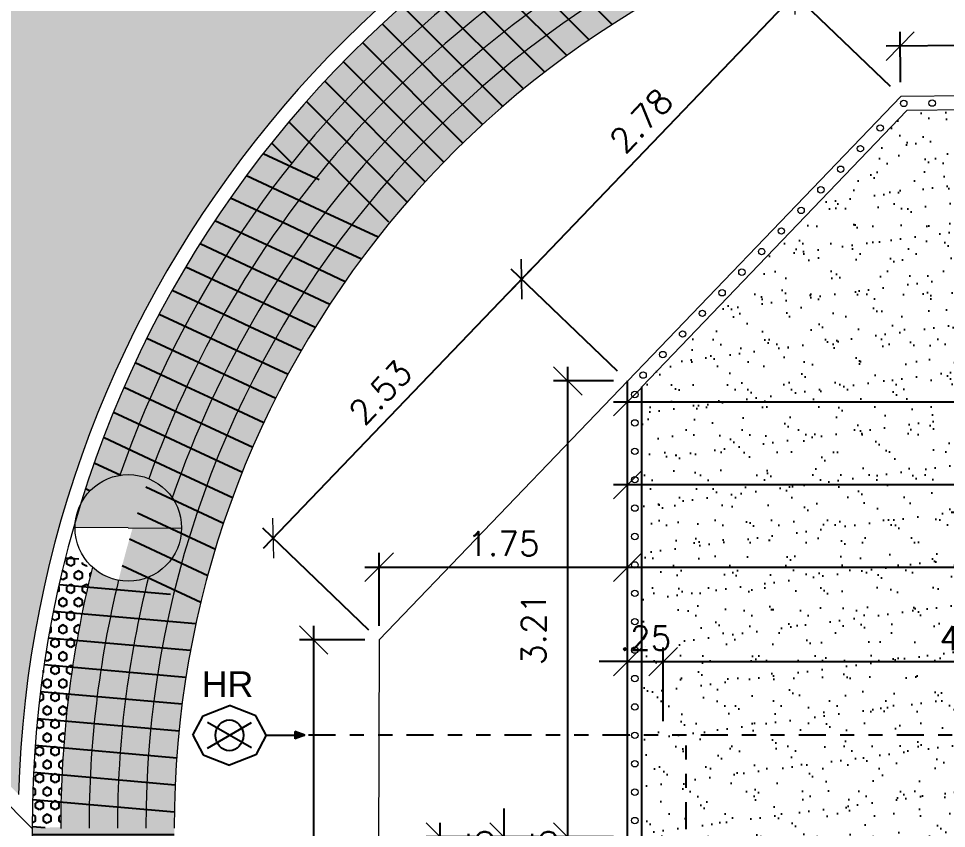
# Model space of a CAD drawing. Header units: millimetres. Extents: x 521 to 1055, y 261 to 520.
# Drawn here: x 527.48 to 534.02, y 504.78 to 510.48 of the extents above; entities that cross this region are included whole.
import ezdxf

# ---------------------------------------------------------------- set-up
doc = ezdxf.new("R2010")
doc.units = ezdxf.units.MM
doc.linetypes.add('CONTINU', pattern=[0])
doc.linetypes.add('DIVIDE2', pattern=[15.875, 6.35, -3.175, 0, -3.175, 0, -3.175])
doc.layers.add('0.1', color=8, linetype='Continuous', lineweight=13)
doc.layers.add('ppci', color=8, linetype='Continuous')
doc.styles.add('ROMANS', font='romans')
doc.styles.add('STYLE1', font='sanss___.ttf')
doc.dimstyles.new('Fares Eng - 50', dxfattribs={"dimscale": 2, "dimtxt": 0.085, "dimasz": 0.1, "dimexe": 0.05, "dimexo": 0.05, "dimgap": 0.04, "dimtad": 1, "dimzin": 4, "dimdsep": 46, "dimtxsty": 'ROMANS', "dimblk1": 'OBLIQUE', "dimblk2": 'OBLIQUE', "dimsah": 1, "dimcen": 0.05, "dimdle": 0.05, "dimclrd": 8, "dimclre": 8, "dimclrt": 8, "dimaunit": 1, "dimadec": 0, "dimazin": 0, "dimtfac": 1, "dimtix": 1, "dimtmove": 2, "dimatfit": 0, "dimldrblk": 'OPEN90', "dimfxl": 1, "dimtolj": 1, "dimtzin": 0, "dimarcsym": 0})
pattern_1 = [(90, (143.7004014686074, 358.238719848207), (-0.0549926, 3.367214368660623e-18), [0.03175, -0.0635]), (210, (143.7004014686074, 358.238719848207), (0.02749629999999999, -0.04762498862015612), [0.03175, -0.0635]), (150, (143.7004014686074, 358.270469848207), (-0.0274963, -0.04762498862015612), [0.03175, -0.0635])]
pattern_2 = [(335.0000000000001, (143.7004014686074, 358.238719848207), (0.0805087788616032, 0.1726516334304818), [])]

# ---------------------------------------------------------------- blocks, each defined once
blk = doc.blocks.new('_OBLIQUE')
at = {"color": 0, "linetype": 'ByBlock'}
blk.add_line((-0.5, -0.5), (0.5, 0.5), dxfattribs=at)
blk = doc.blocks.new('*D2480')
at = {"layer": '0.1', "color": 8, "linetype": 'CONTINU', "lineweight": -2, "transparency": 16777216}
for p, q in [((531.7732697461763, 505.5324209808311), (531.7732697461763, 506.0515917954538)), ((532.0232697461763, 505.5324209808311), (532.0232697461763, 506.0515917954538)), ((531.7732697461763, 505.9515917954538), (531.5732697461763, 505.9515917954538)), ((531.7732697461763, 505.9515917954538), (532.0232697461763, 505.9515917954538)), ((532.0232697461763, 505.9515917954538), (532.2232697461764, 505.9515917954538))]:
    blk.add_line(p, q, dxfattribs=at)
at = {"layer": 'DEFPOINTS', "color": 0, "linetype": 'CONTINU', "lineweight": -2, "transparency": 16777216}
for p in [(532.0232697461763, 505.9515917954538), (531.7732697461763, 505.4324209808311), (532.0232697461763, 505.4324209808311)]:
    blk.add_point(p, dxfattribs=at)
at = {"layer": '0.1', "color": 8, "linetype": 'CONTINU', "lineweight": -2, "transparency": 16777216, "xscale": 0.2, "yscale": 0.2, "zscale": 0.2}
blk.add_blockref('_OBLIQUE', (531.7732697461763, 505.9515917954538), dxfattribs=at)
at = {"layer": '0.1', "color": 8, "linetype": 'CONTINU', "lineweight": -2, "transparency": 16777216, "xscale": 0.2, "yscale": 0.2, "zscale": 0.2, "rotation": 180}
blk.add_blockref('_OBLIQUE', (532.0232697461763, 505.9515917954538), dxfattribs=at)
at = {"layer": '0.1', "color": 8, "linetype": 'CONTINU', "transparency": 16777216, "insert": (531.8982697461763, 506.1165917954538), "char_height": 0.17, "attachment_point": 5, "style": 'ROMANS'}
blk.add_mtext('\\A1;.25', dxfattribs=at)
blk = doc.blocks.new('_Open90')
at = {"color": 0, "linetype": 'ByBlock', "lineweight": -2}
for p, q in [((-0.5, 0.5), (0, 0)), ((0, 0), (-1, 0)), ((0, 0), (-0.5, -0.5))]:
    blk.add_line(p, q, dxfattribs=at)
blk = doc.blocks.new('*D2481')
at = {"layer": '0.1', "color": 8, "linetype": 'CONTINU', "lineweight": -2, "transparency": 16777216}
for p, q in [((532.0232697461763, 505.5324209808311), (532.0232697461763, 506.0515917954538)), ((536.4232697461764, 505.532420980831), (536.4232697461764, 506.0515917954538)), ((531.9232697461763, 505.9515917954538), (536.5232697461764, 505.9515917954538))]:
    blk.add_line(p, q, dxfattribs=at)
at = {"layer": 'DEFPOINTS', "color": 0, "linetype": 'CONTINU', "lineweight": -2, "transparency": 16777216}
for p in [(536.4232697461764, 505.9515917954538), (532.0232697461763, 505.4324209808311), (536.4232697461764, 505.432420980831)]:
    blk.add_point(p, dxfattribs=at)
at = {"layer": '0.1', "color": 8, "linetype": 'CONTINU', "lineweight": -2, "transparency": 16777216, "xscale": 0.2, "yscale": 0.2, "zscale": 0.2, "rotation": 180}
blk.add_blockref('_OBLIQUE', (532.0232697461763, 505.9515917954538), dxfattribs=at)
at = {"layer": '0.1', "color": 8, "linetype": 'CONTINU', "lineweight": -2, "transparency": 16777216, "xscale": 0.2, "yscale": 0.2, "zscale": 0.2}
blk.add_blockref('_OBLIQUE', (536.4232697461764, 505.9515917954538), dxfattribs=at)
at = {"layer": '0.1', "color": 8, "linetype": 'CONTINU', "transparency": 16777216, "insert": (534.2232697461764, 506.1165917954538), "char_height": 0.17, "attachment_point": 5, "style": 'ROMANS'}
blk.add_mtext('\\A1;4.40', dxfattribs=at)
blk = doc.blocks.new('*D2520')
at = {"layer": '0.1', "color": 8, "linetype": 'CONTINU', "lineweight": -2, "transparency": 16777216}
for p, q in [((530.0233122694574, 506.2038992199342), (530.0233122694574, 506.7163638188315)), ((531.7732697461763, 506.1515917954538), (531.7732697461763, 506.7163638188315)), ((529.9233122694574, 506.6163638188315), (531.8732697461763, 506.6163638188315))]:
    blk.add_line(p, q, dxfattribs=at)
at = {"layer": 'DEFPOINTS', "color": 0, "linetype": 'CONTINU', "lineweight": -2, "transparency": 16777216}
for p in [(531.7732697461763, 506.6163638188315), (530.0233122694574, 506.1038992199342), (531.7732697461763, 506.0515917954538)]:
    blk.add_point(p, dxfattribs=at)
at = {"layer": '0.1', "color": 8, "linetype": 'CONTINU', "lineweight": -2, "transparency": 16777216, "xscale": 0.2, "yscale": 0.2, "zscale": 0.2, "rotation": 180}
blk.add_blockref('_OBLIQUE', (530.0233122694574, 506.6163638188315), dxfattribs=at)
at = {"layer": '0.1', "color": 8, "linetype": 'CONTINU', "lineweight": -2, "transparency": 16777216, "xscale": 0.2, "yscale": 0.2, "zscale": 0.2}
blk.add_blockref('_OBLIQUE', (531.7732697461763, 506.6163638188315), dxfattribs=at)
at = {"layer": '0.1', "color": 8, "linetype": 'CONTINU', "transparency": 16777216, "insert": (530.8982910078169, 506.7813638188315), "char_height": 0.17, "attachment_point": 5, "style": 'ROMANS'}
blk.add_mtext('\\A1;1.75', dxfattribs=at)
blk = doc.blocks.new('*D2521')
at = {"layer": '0.1', "color": 8, "linetype": 'CONTINU', "lineweight": -2, "transparency": 16777216}
for p, q in [((531.7732697461763, 506.1515917954538), (531.7732697461763, 506.7163638188315)), ((538.023269746176, 506.1515917954538), (538.023269746176, 506.7163638188315)), ((531.6732697461763, 506.6163638188315), (538.123269746176, 506.6163638188315))]:
    blk.add_line(p, q, dxfattribs=at)
at = {"layer": 'DEFPOINTS', "color": 0, "linetype": 'CONTINU', "lineweight": -2, "transparency": 16777216}
for p in [(538.023269746176, 506.6163638188315), (531.7732697461763, 506.0515917954538), (538.023269746176, 506.0515917954538)]:
    blk.add_point(p, dxfattribs=at)
at = {"layer": '0.1', "color": 8, "linetype": 'CONTINU', "lineweight": -2, "transparency": 16777216, "xscale": 0.2, "yscale": 0.2, "zscale": 0.2, "rotation": 180}
blk.add_blockref('_OBLIQUE', (531.7732697461763, 506.6163638188315), dxfattribs=at)
at = {"layer": '0.1', "color": 8, "linetype": 'CONTINU', "lineweight": -2, "transparency": 16777216, "xscale": 0.2, "yscale": 0.2, "zscale": 0.2}
blk.add_blockref('_OBLIQUE', (538.023269746176, 506.6163638188315), dxfattribs=at)
at = {"layer": '0.1', "color": 8, "linetype": 'CONTINU', "transparency": 16777216, "insert": (534.8982697461761, 506.7813638188315), "char_height": 0.17, "attachment_point": 5, "style": 'ROMANS'}
blk.add_mtext('\\A1;6.25', dxfattribs=at)
blk = doc.blocks.new('*D2532')
at = {"layer": '0.1', "color": 8, "linetype": 'CONTINU', "lineweight": -2, "transparency": 16777216}
for p, q in [((531.7732697461763, 506.8163638188315), (531.7732697461763, 507.2971303098533)), ((585.5232697461763, 506.7163638188315), (585.5232697461763, 507.2971303098533)), ((585.6232697461763, 507.1971303098533), (531.6732697461763, 507.1971303098533))]:
    blk.add_line(p, q, dxfattribs=at)
at = {"layer": 'DEFPOINTS', "color": 0, "linetype": 'CONTINU', "lineweight": -2, "transparency": 16777216}
for p in [(531.7732697461763, 507.1971303098533), (531.7732697461763, 506.7163638188315), (585.5232697461763, 506.6163638188315)]:
    blk.add_point(p, dxfattribs=at)
at = {"layer": '0.1', "color": 8, "linetype": 'CONTINU', "lineweight": -2, "transparency": 16777216, "xscale": 0.2, "yscale": 0.2, "zscale": 0.2, "rotation": 180}
blk.add_blockref('_OBLIQUE', (531.7732697461763, 507.1971303098533), dxfattribs=at)
at = {"layer": '0.1', "color": 8, "linetype": 'CONTINU', "lineweight": -2, "transparency": 16777216, "xscale": 0.2, "yscale": 0.2, "zscale": 0.2}
blk.add_blockref('_OBLIQUE', (585.5232697461763, 507.1971303098533), dxfattribs=at)
at = {"layer": '0.1', "color": 8, "linetype": 'CONTINU', "transparency": 16777216, "insert": (558.6482697461763, 507.3621303098533), "char_height": 0.17, "attachment_point": 5, "style": 'ROMANS'}
blk.add_mtext('\\A1;53.75', dxfattribs=at)
blk = doc.blocks.new('*D2534')
at = {"layer": '0.1', "color": 8, "linetype": 'CONTINU', "lineweight": -2, "transparency": 16777216}
for p, q in [((531.7732697461763, 507.3971303098533), (531.7732697461763, 507.8816514528437)), ((619.9232697461764, 507.3971303098533), (619.9232697461764, 507.8816514528437)), ((531.6732697461763, 507.7816514528437), (620.0232697461764, 507.7816514528437))]:
    blk.add_line(p, q, dxfattribs=at)
at = {"layer": 'DEFPOINTS', "color": 0, "linetype": 'CONTINU', "lineweight": -2, "transparency": 16777216}
for p in [(619.9232697461764, 507.7816514528437), (531.7732697461763, 507.2971303098533), (619.9232697461764, 507.2971303098533)]:
    blk.add_point(p, dxfattribs=at)
at = {"layer": '0.1', "color": 8, "linetype": 'CONTINU', "lineweight": -2, "transparency": 16777216, "xscale": 0.2, "yscale": 0.2, "zscale": 0.2, "rotation": 180}
blk.add_blockref('_OBLIQUE', (531.7732697461763, 507.7816514528437), dxfattribs=at)
at = {"layer": '0.1', "color": 8, "linetype": 'CONTINU', "lineweight": -2, "transparency": 16777216, "xscale": 0.2, "yscale": 0.2, "zscale": 0.2}
blk.add_blockref('_OBLIQUE', (619.9232697461764, 507.7816514528437), dxfattribs=at)
at = {"layer": '0.1', "color": 8, "linetype": 'CONTINU', "transparency": 16777216, "insert": (575.8482697461764, 507.9466514528437), "char_height": 0.17, "attachment_point": 5, "style": 'ROMANS'}
blk.add_mtext('\\A1;88.15', dxfattribs=at)
blk = doc.blocks.new('*D2841')
at = {"layer": '0.1', "color": 8, "linetype": 'CONTINU', "lineweight": -2, "transparency": 16777216}
for p, q in [((531.3519354426826, 504.7169216843539), (531.3519354426826, 504.9169216843539)), ((531.6732697461763, 504.7169216843539), (531.2519354426826, 504.7169216843539)), ((531.3519354426826, 504.4669216843539), (531.3519354426826, 504.7169216843539)), ((531.6732697461763, 504.4669216843539), (531.2519354426826, 504.4669216843539)), ((531.3519354426826, 504.4669216843539), (531.3519354426826, 504.2669216843539))]:
    blk.add_line(p, q, dxfattribs=at)
at = {"layer": 'DEFPOINTS', "color": 0, "linetype": 'CONTINU', "lineweight": -2, "transparency": 16777216}
for p in [(531.3519354426826, 504.7169216843539), (531.7732697461763, 504.7169216843539), (531.7732697461763, 504.4669216843539)]:
    blk.add_point(p, dxfattribs=at)
at = {"layer": '0.1', "color": 8, "linetype": 'CONTINU', "lineweight": -2, "transparency": 16777216, "xscale": 0.2, "yscale": 0.2, "zscale": 0.2}
for p, rotation in [((531.3519354426826, 504.7169216843539), 270), ((531.3519354426826, 504.4669216843539), 90)]:
    blk.add_blockref('_OBLIQUE', p, dxfattribs=dict(at, rotation=rotation))
at = {"layer": '0.1', "color": 8, "linetype": 'CONTINU', "transparency": 16777216, "insert": (531.1869354426825, 504.591921684354), "char_height": 0.17, "attachment_point": 5, "rotation": 90, "style": 'ROMANS'}
blk.add_mtext('\\A1;.25', dxfattribs=at)
blk = doc.blocks.new('*D2574')
at = {"layer": '0.1', "color": 8, "linetype": 'CONTINU', "lineweight": -2, "transparency": 16777216}
for p, q in [((530.9026961751563, 504.716921684354), (530.9026961751563, 504.916921684354)), ((531.1519354426824, 504.716921684354), (530.8026961751563, 504.716921684354)), ((530.9026961751563, 504.4669216843539), (530.9026961751563, 504.716921684354)), ((531.1519354426824, 504.4669216843539), (530.8026961751563, 504.4669216843539)), ((530.9026961751563, 504.4669216843539), (530.9026961751563, 504.2669216843539))]:
    blk.add_line(p, q, dxfattribs=at)
at = {"layer": 'DEFPOINTS', "color": 0, "linetype": 'CONTINU', "lineweight": -2, "transparency": 16777216}
for p in [(530.9026961751563, 504.716921684354), (531.2519354426825, 504.716921684354), (531.2519354426825, 504.4669216843539)]:
    blk.add_point(p, dxfattribs=at)
at = {"layer": '0.1', "color": 8, "linetype": 'CONTINU', "lineweight": -2, "transparency": 16777216, "xscale": 0.2, "yscale": 0.2, "zscale": 0.2}
for p, rotation in [((530.9026961751563, 504.716921684354), 270), ((530.9026961751563, 504.4669216843539), 90)]:
    blk.add_blockref('_OBLIQUE', p, dxfattribs=dict(at, rotation=rotation))
at = {"layer": '0.1', "color": 8, "linetype": 'CONTINU', "transparency": 16777216, "insert": (530.7376961751562, 504.591921684354), "char_height": 0.17, "attachment_point": 5, "rotation": 90, "style": 'ROMANS'}
blk.add_mtext('\\A1;.25', dxfattribs=at)
blk = doc.blocks.new('*D2580')
at = {"layer": '0.1', "color": 8, "linetype": 'CONTINU', "lineweight": -2, "transparency": 16777216}
for p, q in [((530.45345690763, 486.6169216843539), (530.45345690763, 504.816921684354)), ((530.7026961751561, 504.716921684354), (530.35345690763, 504.716921684354)), ((530.7026961751562, 486.716921684354), (530.35345690763, 486.716921684354))]:
    blk.add_line(p, q, dxfattribs=at)
at = {"layer": 'DEFPOINTS', "color": 0, "linetype": 'CONTINU', "lineweight": -2, "transparency": 16777216}
for p in [(530.45345690763, 504.716921684354), (530.8026961751561, 504.716921684354), (530.8026961751563, 486.716921684354)]:
    blk.add_point(p, dxfattribs=at)
at = {"layer": '0.1', "color": 8, "linetype": 'CONTINU', "lineweight": -2, "transparency": 16777216, "xscale": 0.2, "yscale": 0.2, "zscale": 0.2}
for p, rotation in [((530.45345690763, 504.716921684354), 90), ((530.45345690763, 486.716921684354), 270)]:
    blk.add_blockref('_OBLIQUE', p, dxfattribs=dict(at, rotation=rotation))
at = {"layer": '0.1', "color": 8, "linetype": 'CONTINU', "transparency": 16777216, "insert": (530.2884569076299, 495.716921684354), "char_height": 0.17, "attachment_point": 5, "rotation": 90, "style": 'ROMANS'}
blk.add_mtext('\\A1;18.00', dxfattribs=at)
blk = doc.blocks.new('*D3064')
at = {"layer": '0.1', "color": 8, "linetype": 'CONTINU', "lineweight": -2, "transparency": 16777216}
for p, q in [((531.3519354426826, 504.6169216843539), (531.3519354426826, 508.0275224059498)), ((531.6732697461763, 507.9275224059497), (531.2519354426826, 507.9275224059497)), ((531.6732697461763, 504.7169216843539), (531.2519354426826, 504.7169216843539))]:
    blk.add_line(p, q, dxfattribs=at)
at = {"layer": 'DEFPOINTS', "color": 0, "linetype": 'CONTINU', "lineweight": -2, "transparency": 16777216}
for p in [(531.3519354426826, 507.9275224059497), (531.7732697461763, 507.9275224059497), (531.7732697461763, 504.7169216843539)]:
    blk.add_point(p, dxfattribs=at)
at = {"layer": '0.1', "color": 8, "linetype": 'CONTINU', "lineweight": -2, "transparency": 16777216, "xscale": 0.2, "yscale": 0.2, "zscale": 0.2}
for p, rotation in [((531.3519354426826, 507.9275224059497), 90), ((531.3519354426826, 504.7169216843539), 270)]:
    blk.add_blockref('_OBLIQUE', p, dxfattribs=dict(at, rotation=rotation))
at = {"layer": '0.1', "color": 8, "linetype": 'CONTINU', "lineweight": -2, "transparency": 16777216, "insert": (531.1109996544933, 506.1815116891294), "char_height": 0.17, "attachment_point": 5, "rotation": 90, "style": 'ROMANS'}
blk.add_mtext('\\A1;3.21', dxfattribs=at)
blk = doc.blocks.new('*D3076')
at = {"layer": '0.1', "color": 8, "linetype": 'CONTINU', "lineweight": -2, "transparency": 16777216}
for p, q in [((617.9080223957566, 510.8695746013297), (617.9044993094958, 511.2236553279869)), ((618.0054893057442, 511.1246552236547), (533.5929398433088, 510.2847544020146)), ((533.6954630339018, 510.0316636716058), (533.691939947641, 510.3857443982629))]:
    blk.add_line(p, q, dxfattribs=at)
at = {"layer": 'DEFPOINTS', "color": 0, "linetype": 'CONTINU', "lineweight": -2, "transparency": 16777216}
for p in [(617.9090173417146, 510.7695795510395), (533.692934893599, 510.2857493479727), (533.6964579798598, 509.9316686213156)]:
    blk.add_point(p, dxfattribs=at)
at = {"layer": '0.1', "color": 8, "linetype": 'CONTINU', "lineweight": -2, "transparency": 16777216, "xscale": 0.2, "yscale": 0.2, "zscale": 0.2}
for p, rotation in [((617.9054942554538, 511.1236602776967), 0.5700714480730352), ((533.692934893599, 510.2857493479727), 180.570071448073)]:
    blk.add_blockref('_OBLIQUE', p, dxfattribs=dict(at, rotation=rotation))
at = {"layer": '0.1', "color": 8, "linetype": 'CONTINU', "lineweight": -2, "transparency": 16777216, "insert": (577.9782826180381, 510.9268134766502), "char_height": 0.17, "attachment_point": 5, "rotation": 0.5700714480729976, "style": 'ROMANS'}
blk.add_mtext('\\A1;84.22', dxfattribs=at)
blk = doc.blocks.new('*D3082')
at = {"layer": '0.1', "color": 8, "linetype": 'CONTINU', "lineweight": -2, "transparency": 16777216}
for p, q in [((529.5772616756659, 453.8255895408075), (529.5626486809051, 506.2037707032387)), ((529.9233122733492, 506.1038713209239), (529.4626765838071, 506.1037428081201)), ((529.9378694700891, 453.9256901507092), (529.4772337805472, 453.9255616379054))]:
    blk.add_line(p, q, dxfattribs=at)
at = {"layer": 'DEFPOINTS', "color": 0, "linetype": 'CONTINU', "lineweight": -2, "transparency": 16777216}
for p in [(529.5626765799154, 506.1037707071305), (530.0233122694574, 506.1038992199342), (530.0378694661973, 453.9257180497195)]:
    blk.add_point(p, dxfattribs=at)
at = {"layer": '0.1', "color": 8, "linetype": 'CONTINU', "lineweight": -2, "transparency": 16777216, "xscale": 0.2, "yscale": 0.2, "zscale": 0.2}
for p, rotation in [((529.5626765799154, 506.1037707071305), 90.01598495567302), ((529.5772337766555, 453.9255895369158), 270.015984955673)]:
    blk.add_blockref('_OBLIQUE', p, dxfattribs=dict(at, rotation=rotation))
at = {"layer": '0.1', "color": 8, "linetype": 'CONTINU', "lineweight": -2, "transparency": 16777216, "insert": (529.734955171864, 480.0147261553902), "char_height": 0.17, "attachment_point": 5, "rotation": 270.01598495567305, "style": 'ROMANS'}
blk.add_mtext('\\A1;52.18', dxfattribs=at)
blk = doc.blocks.new('*D3083')
at = {"layer": '0.1', "color": 8, "linetype": 'CONTINU', "lineweight": -2, "transparency": 16777216}
for p, q in [((531.0952907427596, 508.7167086983845), (529.2068565851181, 506.7487795567029)), ((531.7011167683434, 507.996760746411), (530.9538994244654, 508.7137940610127)), ((529.9511592916243, 506.1731375603954), (529.2039419477463, 506.8901708749972))]:
    blk.add_line(p, q, dxfattribs=at)
at = {"layer": 'DEFPOINTS', "color": 0, "linetype": 'CONTINU', "lineweight": -2, "transparency": 16777216}
for p in [(531.7732697461763, 507.9275224059497), (529.2760949255794, 506.8209325345359), (530.0233122694574, 506.1038992199342)]:
    blk.add_point(p, dxfattribs=at)
at = {"layer": '0.1', "color": 8, "linetype": 'CONTINU', "lineweight": -2, "transparency": 16777216, "xscale": 0.2, "yscale": 0.2, "zscale": 0.2}
for p, rotation in [((531.0260524022983, 508.6445557205515), 46.18092662257585), ((529.2760949255794, 506.8209325345359), 226.1809266225759)]:
    blk.add_blockref('_OBLIQUE', p, dxfattribs=dict(at, rotation=rotation))
at = {"layer": '0.1', "color": 8, "linetype": 'CONTINU', "lineweight": -2, "transparency": 16777216, "insert": (530.0320212505145, 507.8469873893047), "char_height": 0.17, "attachment_point": 5, "rotation": 46.180926622575846, "style": 'ROMANS'}
blk.add_mtext('\\A1;2.53', dxfattribs=at)
blk = doc.blocks.new('*D3397')
at = {"layer": '0.1', "color": 8, "linetype": 'CONTINU', "lineweight": -2, "transparency": 16777216}
for p, q in [((530.956814061837, 508.5724027427185), (533.0184789764431, 510.7208549137504)), ((533.6243050020269, 510.0009069617768), (532.8770876581489, 510.7179402763786)), ((531.7011167683432, 507.9967607464109), (530.9538994244652, 508.7137940610127))]:
    blk.add_line(p, q, dxfattribs=at)
at = {"layer": 'DEFPOINTS', "color": 0, "linetype": 'CONTINU', "lineweight": -2, "transparency": 16777216}
for p in [(532.9492406359818, 510.6487019359174), (533.6964579798598, 509.9316686213156), (531.7732697461763, 507.9275224059496)]:
    blk.add_point(p, dxfattribs=at)
at = {"layer": '0.1', "color": 8, "linetype": 'CONTINU', "lineweight": -2, "transparency": 16777216, "xscale": 0.2, "yscale": 0.2, "zscale": 0.2}
for p, rotation in [((532.9492406359818, 510.6487019359174), 46.18092662257553), ((531.0260524022983, 508.6445557205514), 226.1809266225755)]:
    blk.add_blockref('_OBLIQUE', p, dxfattribs=dict(at, rotation=rotation))
at = {"layer": '0.1', "color": 8, "linetype": 'CONTINU', "lineweight": -2, "transparency": 16777216, "insert": (531.8685941057156, 509.7608720899955), "char_height": 0.17, "attachment_point": 5, "rotation": 46.180926622575534, "style": 'ROMANS'}
blk.add_mtext('\\A1;2.78', dxfattribs=at)

msp = doc.modelspace()

# ---------------------------------------------------------------- hatches: boundary and pattern name
at = {"layer": '0.1', "linetype": 'CONTINU'}
h = msp.add_hatch(dxfattribs=at)
h.set_pattern_fill('AR-SAND,_O', color=8, scale=0.005, double=1)
h.set_pattern_definition([(37.50000000000001, (143.7004014686074, 358.238719848207), (-0.008000156479920228, 0.2447066186646712), [0, -0.19304, 0, -0.2159, 0, -0.206375]), (7.499999999999999, (143.7004014686074, 358.238719848207), (0.2247616415690013, 0.3584125502841771), [0, -0.10414, 0, -0.17399, 0, -0.06667500000000001]), (327.5, (143.5441914686074, 358.238719848207), (0.395496185120729, 0.0007185923392728455), [0, -0.0635, 0, -0.2286, 0, -0.29845]), (317.5, (143.5441914686074, 358.238719848207), (0.3817782262361486, 0.1114646616286081), [0, -0.03175, 0, -0.14986, 0, -0.17145])])
edge = h.paths.add_edge_path()
edge.add_line((533.5360165536827, 512.3974808153464), (533.0587355591806, 513.8272650189189))
edge.add_spline(control_points=[(533.0587355591808, 513.827265018919), (532.9432892919972, 513.8628123955607), (532.8294865972589, 513.8968610354104), (532.5538601688957, 513.9609338482161), (532.3952759153028, 513.9792963891998), (532.0681603999071, 513.9648882629074), (531.9010828662172, 513.935670578851), (531.4655175553721, 513.828997030524), (531.1992513825087, 513.7393474288308), (530.68268253625, 513.5344384329151), (530.4304523908914, 513.4169413977754), (529.6903827671058, 513.0304579986908), (529.2191886313627, 512.7274488124453), (528.4197760060761, 512.1660714836116), (528.0843315346015, 511.9145926236158), (527.4293905296677, 511.4186376045285), (527.1081180446416, 511.1714267683035), (526.5634505613921, 510.7530411548966), (526.3464960754004, 510.5865625428099), (525.9471336827935, 510.282462843257), (525.7675956994609, 510.1468402320136), (525.3974477806339, 509.8682401792637), (525.2100380290955, 509.7255627074227), (524.8664589374262, 509.4234923238549), (524.7120120323927, 509.2635969970379), (524.5112609834002, 508.9649193112631), (524.4495775931193, 508.8289288513849), (524.4042636790005, 508.5858720374743), (524.4052694121685, 508.4809462563106), (524.4390308187044, 508.2513023775058), (524.4704663622542, 508.1291665820793), (524.5045235018092, 508.0019778839289), (524.5050429139171, 508.0000390505151), (524.505562739786, 507.9980994443924)], knot_values=[0.05075043708609669, 0.05075043708609669, 0.05075043708609669, 0.05075043708609669, 0.4098478123268969, 0.4098478123268969, 0.9308040381972504, 0.9308040381972504, 1.451760264067604, 1.451760264067604, 2.285668171511772, 2.285668171511772, 3.119576078955939, 3.119576078955939, 4.787391893844275, 4.787391893844275, 6.06272487463321, 6.06272487463321, 7.338057855422145, 7.338057855422145, 8.153920554177597, 8.153920554177597, 8.780618240816509, 8.780618240816509, 9.40731592745542, 9.40731592745542, 10.05739880283823, 10.05739880283823, 10.57797196691182, 10.57797196691182, 10.95287226495574, 10.95287226495574, 11.32777256299966, 11.32777256299966, 11.33357353295818, 11.33357353295818, 11.33357353295818, 11.33357353295818], degree=3, periodic=0)
edge.add_line((524.5055627397861, 507.9980994443923), (527.4837468313225, 505.015313525704))
edge.add_arc((535.2769657629815, 504.7981033793258), 7.79624535045282, 102.90329121469932, 178.4034833803922, ccw=False)
at = {"layer": '0.1', "linetype": 'CONTINU', "lineweight": -2}
h = msp.add_hatch(dxfattribs=at)
h.set_pattern_fill('HEX,_O', color=8, scale=0.01, angle=90, double=1)
h.set_pattern_definition(pattern_1)
h.paths.add_polyline_path([(533.9707708532853, 511.3657176075935), (533.9097813043049, 511.5574677421632, 0.03916905303432871), (532.8723406727856, 511.2615373048211, -0.1826359718548057), (532.6256909499873, 511.1643378864442, 0.3026068426234768), (528.3807225950309, 504.8035899206886), (528.580730296127, 504.809608417399, -0.3573289015450209)])
h.paths.add_polyline_path([(532.6256909499873, 511.1643378864442, -0.3422285132452853), (532.258587730332, 511.4407376659641, 0.2943854097199347), (527.980723352538, 504.7915534135345), (528.3807225950309, 504.8035899206886, -0.3026068426234768)])
h.paths.add_polyline_path([(533.848812708592, 511.7491520000061), (533.6660161372732, 512.323861400801, 0.2718117853635157), (527.9206548282172, 507.0601559705435, -0.5728171353321561), (528.5660665132848, 507.104730643156, -0.2652438076661258)])
h.paths.add_polyline_path([(528.1879071870538, 506.5244998346836, -0.1392296047564904), (528.0043707129141, 506.6155344211872, 0.06171877579495483), (527.7807309481224, 504.7855353771215), (527.980723352538, 504.7915534135345, -0.06001627738858627)])
h = msp.add_hatch(dxfattribs=at)
h.set_pattern_fill('HEX,_O', color=8, scale=0.01, angle=90, double=1)
h.set_pattern_definition(pattern_1)
h.paths.add_polyline_path([(533.9097813043049, 511.5574677421632), (533.848812708592, 511.7491520000061, 0.03120712537372272), (532.9947599133162, 511.5173469776468, -0.1963511375742819), (532.8723406727856, 511.2615373048211, -0.03916905303432871)])
h.paths.add_polyline_path([(532.361667235611, 511.2678585964986, -0.1366920834931339), (532.258587730332, 511.4407376659641, 0.2035317031849338), (528.4011681779315, 507.2391285294268, -0.1447936027302823), (528.5660665132848, 507.104730643156, -0.2069759820696959)])
h = msp.add_hatch(dxfattribs=at)
h.set_pattern_fill('LINE,_O', color=8, scale=0.06, angle=315, double=1)
h.set_pattern_definition([(315, (143.7004014686074, 358.238719848207), (0.1347038418160373, 0.1347038418160373), [])])
h.paths.add_polyline_path([(531.8771032257591, 510.5670405883317), (531.7797465420608, 510.7418107791282, 0.08935678099713337), (529.9253902642483, 509.1476826250691), (530.097863509203, 509.0427001373663, -0.08815138804316049)])
h.paths.add_polyline_path([(531.7797465420608, 510.7418107791282), (531.6823914321842, 510.9165781446735, 0.09049393698262326), (529.753010316592, 509.2526083237756), (529.9253902642483, 509.1476826250691, -0.08935678099713268)])
h.paths.add_polyline_path([(531.6823914321841, 510.9165781446735), (531.58503776664, 511.0913429174201, 0.09156850717035162), (529.5807158608001, 509.3574819845639), (529.753010316592, 509.2526083237756, -0.09049393698262237)])
h.paths.add_polyline_path([(531.58503776664, 511.0913429174202), (531.487685429767, 511.266105304998, 0.09258553379798176), (529.4084999417785, 509.4623078409202), (529.5807158608001, 509.3574819845639, -0.09156850717035162)])
h.paths.add_polyline_path([(531.487685429767, 511.266105304998), (531.3903343179337, 511.4408654934417, 0.09354953024764721), (529.2363563416383, 509.5670896776021), (529.4084999417785, 509.4623078409202, -0.09258553379798172)])
h = msp.add_hatch(dxfattribs=at)
h.set_pattern_fill('AR-SAND,_O', color=8, scale=0.005, double=1)
h.set_pattern_definition([(37.50000000000001, (531.6817221271286, 504.7169216843539), (-0.008000156479920228, 0.2447066186646712), [0, -0.19304, 0, -0.2159, 0, -0.206375]), (7.499999999999999, (531.6817221271286, 504.7169216843539), (0.2247616415690013, 0.3584125502841771), [0, -0.10414, 0, -0.17399, 0, -0.06667500000000001]), (327.5, (531.5255121271286, 504.7169216843539), (0.395496185120729, 0.0007185923392728455), [0, -0.0635, 0, -0.2286, 0, -0.29845]), (317.5, (531.5255121271286, 504.7169216843539), (0.3817782262361486, 0.1114646616286081), [0, -0.03175, 0, -0.14986, 0, -0.17145])])
h.paths.add_polyline_path([(537.5452751660277, 509.8699592179067), (533.7394981211797, 509.8320919187042), (531.8732697461763, 507.8873033279339), (531.8732697461763, 505.432420980831), (537.434880869274, 505.432420980831)])
h.paths.add_polyline_path([(537.4287255319039, 505.1849938424259), (537.434880869274, 505.432420980831), (532.1857854332595, 505.432420980831), (532.1857854332595, 504.7169216843539), (532.2732697461763, 504.7169216843539), (532.7732697461763, 504.716921684354), (533.2732697461763, 504.716921684354), (533.7732697461763, 504.716921684354), (536.5732697461763, 504.716921684354), (537.4170811259384, 504.7169216843543), (537.4250276326134, 505.0363487585661, -0.8428363243536067), (536.9594833085504, 505.1163371083941, -0.8643331618661794)])
h.paths.add_polyline_path([(532.1857854332595, 505.432420980831), (531.8732697461763, 505.432420980831), (531.8732697461763, 504.7169216843539), (532.1857854332595, 504.7169216843539)])
h.paths.add_polyline_path([(531.6817221271286, 505.9890917954538), (532.1148173652239, 505.9890917954538), (532.1148173652239, 506.2440917954538), (531.6817221271286, 506.2440917954538)], flags=9)
h.paths.add_polyline_path([(533.9217221271288, 505.9890917954538), (534.5248173652241, 505.9890917954538), (534.5248173652241, 506.2440917954538), (533.9217221271288, 506.2440917954538)], flags=24)
h.paths.add_polyline_path([(536.2817221271287, 505.9890917954538), (536.7148173652239, 505.9890917954538), (536.7148173652239, 506.2440917954538), (536.2817221271287, 506.2440917954538)], flags=24)
h.paths.add_polyline_path([(536.9338649842716, 505.9890917954538), (537.5126745080812, 505.9890917954538), (537.5126745080812, 506.2440917954538), (536.9338649842716, 506.2440917954538)], flags=24)
h.paths.add_polyline_path([(534.6007697461761, 506.6538638188314), (535.1957697461761, 506.6538638188314), (535.1957697461761, 506.9088638188315), (534.6007697461761, 506.9088638188315)], flags=24)
h = msp.add_hatch(dxfattribs=at)
h.set_pattern_fill('LINE,_O', color=8, scale=0.06, angle=335.0000000000001, double=1)
h.set_pattern_definition(pattern_2)
h.paths.add_polyline_path([(530.0978635092031, 509.0427001373663), (529.9253902642483, 509.1476826250691, 0.1117759991706945), (528.57385118301, 506.4187374717153), (528.762234371043, 506.3466435578008, -0.1137843725969733)])
h.paths.add_polyline_path([(529.9253902642483, 509.1476826250691), (529.5807158608001, 509.3574819845639, 0.1080946009512396), (528.1973500862744, 506.5628237776124), (528.57385118301, 506.4187374717153, -0.1117759991706945)])
h.paths.add_polyline_path([(529.753010316592, 509.2526083237756), (529.5807158608001, 509.3574819845639, 0.08365890672395222), (528.4011681779314, 507.2391285294269, -0.1447936027303263), (528.5660665132848, 507.104730643156, -0.08711092066548647)], flags=16)
h.paths.add_polyline_path([(529.5807158608001, 509.3574819845639), (529.4084999417785, 509.4623078409202, 0.08430523114108075), (528.1977580575922, 507.263567355567, -0.1392296047565271), (528.4011681779315, 507.2391285294268, -0.08365890672395215)])
h.paths.add_polyline_path([(529.4084999417785, 509.4623078409202), (529.2363563416383, 509.5670896776021, 0.09275876510468278), (527.9206548282173, 507.0601559705435, -0.2426590685644673), (528.1977580575923, 507.2635673555671, -0.08430523114107895)])
h = msp.add_hatch(dxfattribs=at)
h.set_pattern_fill('LINE,_O', color=8, scale=0.06, angle=335.0000000000001, double=1)
h.set_pattern_definition(pattern_2)
h.paths.add_polyline_path([(529.753010316592, 509.2526083237756), (529.5807158608001, 509.3574819845639, 0.08365890672395222), (528.4011681779314, 507.2391285294269, -0.1447936027303263), (528.5660665132848, 507.104730643156, -0.08711092066548647)])
at = {"layer": '0.1'}
msp.add_hatch(color=8, dxfattribs=at).paths.add_polyline_path([(527.8814367002782, 506.8951545808379), (528.256431532632, 506.8931858990568), (528.6314263649857, 506.8912172172757, 1)])
at = {"layer": '0.1', "linetype": 'CONTINU', "lineweight": -2}
h = msp.add_hatch(dxfattribs=at)
h.set_pattern_fill('HEX,_O', color=8, scale=0.01, angle=90, double=1)
h.set_pattern_definition(pattern_1)
h.paths.add_polyline_path([(528.0007704493735, 506.6010665271504), (527.8260366791555, 506.7257569483479, 0.06398141090202439), (527.5807428544142, 504.7795174704233), (527.7807309481224, 504.7855353771215, -0.06121967739482478)])
h = msp.add_hatch(dxfattribs=at)
h.set_pattern_fill('LINE,_O', color=8, scale=0.06, angle=355, double=1)
h.set_pattern_definition([(355, (143.7004014686074, 358.238719848207), (0.01660316899342891, 0.1897750899864775), [])])
h.paths.add_polyline_path([(528.0043707129142, 506.6155344211872, -0.03131924765193907), (527.9716636481576, 506.6491935795631), (527.8211560754145, 506.7067925622862, 0.06334273209022906), (527.5807428544141, 504.7795174704233), (527.7807309481224, 504.7855353771215, -0.06171877579495409)])
h.paths.add_polyline_path([(528.1879071870538, 506.5244998346836, -0.1392296047564904), (528.0043707129141, 506.6155344211872, 0.06171877579495483), (527.7807309481224, 504.7855353771215), (527.980723352538, 504.7915534135345, -0.06001627738858627)])
h.paths.add_polyline_path([(528.3855589533598, 506.490796576017), (528.3055484724252, 506.5214164460012, -0.07894339038722079), (528.1879071870538, 506.5244998346836, 0.0600162773885865), (527.980723352538, 504.7915534135345), (528.1807204324546, 504.7975715906396, -0.06030558628596508)])
h.paths.add_polyline_path([(528.57385118301, 506.4187374717153), (528.3855589533598, 506.490796576017, 0.06030558628596508), (528.1807204324546, 504.7975715906396), (528.3807225950309, 504.8035899206886, -0.05917528589674115)])
h.paths.add_polyline_path([(528.762234371043, 506.3466435578008), (528.57385118301, 506.4187374717153, 0.05917528589674013), (528.3807225950309, 504.8035899206886), (528.580730296127, 504.809608417399, -0.05797715800813736)])
h = msp.add_hatch(dxfattribs=at)
h.set_pattern_fill('HEX,_O', color=8, scale=0.01, angle=90, double=1)
h.set_pattern_definition(pattern_1)
h.paths.add_polyline_path([(528.5805482256453, 497.8809218826643), (528.5786085632205, 497.8809218826643), (528.5805482841414, 497.8829173349369), (528.5807504130416, 504.7780589114418, -0.001177882324036497), (528.5807302961271, 504.8096084173991), (528.3807225950309, 504.8035899206886, 0.0009362062151855119), (528.3807504043318, 504.7777647272627), (528.3804158275575, 493.3644822935503), (528.4164918485199, 493.4396301156561), (528.5804199187842, 493.5040417241299)])
h.paths.add_polyline_path([(528.3807504043318, 504.7777647272662, -0.0009362062150587808), (528.3807225950309, 504.8035899206886), (528.1807204324546, 504.7975715906396, 0.0007080067963497428), (528.1807503957486, 504.7774748633037), (528.1804150305877, 493.3372985140363), (528.3804249999339, 493.6773758670311)])
h.paths.add_polyline_path([(528.1807503957486, 504.777474863314, -0.0007080067959892766), (528.1807204324546, 504.7975715906396), (527.980723352538, 504.7915534135345, 0.0004921813748949215), (527.9807503872869, 504.7771891381823), (527.9804132901452, 493.2779304353995), (528.0731040509143, 493.2783877457824), (528.1804314606723, 493.8977713547599)])
h.paths.add_polyline_path([(527.9807503872869, 504.7771891381911, -0.0004921813745920554), (527.980723352538, 504.7915534135345), (527.7807506318857, 504.785535969432), (527.7804142384684, 493.3102831319692), (527.8013780058905, 493.2770471251999), (527.9804132901454, 493.2779304353996)])
h.paths.add_polyline_path([(527.7807503789413, 504.7769073828806, -0.0002877446118557006), (527.7807309481224, 504.7855353771215), (527.5807504553761, 504.7795176991464), (527.5804320123518, 493.9165993710974), (527.7804269620196, 493.7443164977037)])
h = msp.add_hatch(dxfattribs=at)
h.set_pattern_fill('LINE,_O', color=8, scale=0.06, double=1)
h.set_pattern_definition([(0, (143.7004014686074, 358.238719848207), (0, 0.1905), [])])
h.paths.add_polyline_path([(527.7807503789413, 504.7769073828804, -0.0002877446118623357), (527.7807309481224, 504.7855353771215), (527.5807504553761, 504.7795176991464), (527.5804320123518, 493.9165993710974), (527.7804269620196, 493.7443164977037)])
h.paths.add_polyline_path([(527.9807503872869, 504.7771891381913, -0.0004921813745871861), (527.980723352538, 504.7915534135345), (527.7807506318857, 504.785535969432), (527.7804142384684, 493.3102831319692), (527.8013780058905, 493.2770471251999), (527.9804132901454, 493.2779304353996)])
h.paths.add_polyline_path([(528.1807503957486, 504.7774748633141, -0.0007080067959872742), (528.1807204324546, 504.7975715906396), (527.980723352538, 504.7915534135345, 0.0004921813748949215), (527.9807503872869, 504.7771891381823), (527.9804132901452, 493.2779304353995), (528.0731040509143, 493.2783877457824), (528.1804314606723, 493.8977713547599)])
h.paths.add_polyline_path([(528.3807504043318, 504.777764727266, -0.0009362062150670236), (528.3807225950309, 504.8035899206886), (528.1807204324546, 504.7975715906396, 0.0007080067963497428), (528.1807503957486, 504.7774748633037), (528.1804150305877, 493.3372985140363), (528.3804249999339, 493.6773758670311)])
h.paths.add_polyline_path([(528.5805482256454, 497.8809218826643), (528.5786085632205, 497.8809218826643), (528.5805482841414, 497.8829173349369), (528.5807504130416, 504.7780589114418, -0.001177882324036497), (528.5807302961271, 504.8096084173991), (528.3807225950309, 504.8035899206886, 0.0009362062151855119), (528.3807504043318, 504.7777647272627), (528.3804158275575, 493.3644822935503), (528.4164918485199, 493.4396301156561), (528.5804199187842, 493.5040417241299)])
at = {"layer": 'ppci', "linetype": 'Continuous'}
h = msp.add_hatch(color=10, dxfattribs=at)
h.paths.add_polyline_path([(529.4999218187069, 505.432420980831), (529.4289240088912, 505.4583577819467), (529.4289240088912, 505.432420980831)])
h.paths.add_polyline_path([(529.4999218187069, 505.432420980831), (529.4289240088912, 505.432420980831), (529.4289240088912, 505.4064841797154)])

# ---------------------------------------------------------------- linework, layer by layer
at = {"layer": '0.1', "color": 8}
for p, q in [((579.9232697461762, 510.3916231829487), (533.6964579798598, 509.9316686213156)), ((579.8232697461763, 510.2906232377865), (533.7394981211797, 509.8320919187042)), ((533.6964579798598, 509.9316686213156), (530.0233122694574, 506.1038992199342)), ((533.7394981211797, 509.8320919187042), (531.8732697461763, 507.8873033279339)), ((524.4159075940927, 507.9463624642653), (527.5807503707076, 504.776629439441)), ((528.256431532632, 506.8931858990568), (527.8814367002784, 506.8951545808379)), ((528.256431532632, 506.8931858990568), (528.6314263649859, 506.8912172172757)), ((530.0233122694574, 506.1038992199342), (529.9625950486025, 489.816176292325)), ((527.5807503707076, 504.776629439441), (527.5793827069613, 458.1220681972068))]:
    msp.add_line(p, q, dxfattribs=at)
at = {"layer": '0.1', "color": 8, "linetype": 'CONTINU', "lineweight": -2}
for p, q in [((531.7732697461763, 504.7169216843539), (531.7732697461763, 507.9275224059497)), ((531.8732697461763, 504.7169216843539), (531.8732697461763, 507.8873033279339))]:
    msp.add_line(p, q, dxfattribs=at)
at = {"layer": '0.1', "color": 8}
for centre, radius in [((533.7179780505197, 509.8818802700099), 0.02250000000040586), ((533.9179780505197, 509.8838702604248), 0.02250000000040586), ((533.5515665422915, 509.7084635505383), 0.02250000000040586), ((533.4124333750686, 509.5634734733126), 0.02250000000040586), ((533.2733002078458, 509.4184833960869), 0.02250000000040586), ((533.134167040623, 509.2734933188611), 0.02250000000040586), ((532.9950338734002, 509.1285032416354), 0.02250000000040586), ((532.8559007061773, 508.9835131644097), 0.02250000000040586), ((532.7167675389544, 508.8385230871839), 0.02250000000040586), ((532.5776343717316, 508.6935330099582), 0.02250000000040586), ((532.4385012045088, 508.5485429327324), 0.02250000000040586), ((532.299368037286, 508.4035528555067), 0.02250000000040586), ((532.160234870063, 508.258562778281), 0.02250000000040586), ((532.0211017028403, 508.1135727010552), 0.02250000000040586), ((531.8819685356175, 507.9685826238294), 0.02250000000040586), ((531.8238288613948, 507.8322105680621), 0.02250000000040586), ((531.8238288613948, 507.6322105680621), 0.02250000000040586), ((531.8238288613948, 507.4322105680621), 0.02250000000040586), ((528.256431532632, 506.8931858990568), 0.3749999999998903), ((531.8238288613948, 507.2322105680621), 0.02250000000040586), ((531.8238288613948, 507.0322105680621), 0.02250000000040586), ((531.8238288613948, 506.8322105680621), 0.02250000000040586), ((531.8238288613948, 506.6322105680621), 0.02250000000040586), ((531.8238288613948, 506.4322105680621), 0.02250000000040586), ((531.8238288613948, 506.232210568062), 0.02250000000040586), ((531.8238288613948, 506.0322105680621), 0.02250000000040586), ((531.8238288613948, 505.8322105680621), 0.02250000000040586), ((531.8238288613948, 505.6322105680621), 0.02250000000040586), ((531.8238288613948, 505.4322105680621), 0.02250000000040586), ((531.8238288613948, 505.232210568062), 0.02250000000040586), ((531.8238288613948, 505.0322105680621), 0.02250000000040586), ((531.8238288613948, 504.8322105680621), 0.02250000000040586)]:
    msp.add_circle(centre, radius, dxfattribs=at)
for radius, start, end in [(7.796245350452813, 102.9032912146993, 178.403483380387), (7.696245350452814, 102.0822888878117, 180.159865969096), (7.496245350452813, 101.9334102692139, 160.7983901666657), (6.896245350452813, 101.4346747842052, 180.159865969096), (7.296245350452813, 114.4367973796523, 160.4542717837258), (6.696245350452813, 101.2484492895341, 180.159865969096), (7.096245350452813, 114.256524706487, 161.0314579669443), (7.496245350452813, 165.96907847014, 180.159865969096), (7.296245350452813, 166.31319685308, 180.159865969096), (7.096245350452813, 165.7360106698615, 180.159865969096)]:
    msp.add_arc((535.2769657629815, 504.7981033793258), radius, start, end, dxfattribs=at)
msp.add_spline([(533.137323499732, 513.9076587663135), (532.4471572434215, 514.0682842270876), (531.510461416425, 513.9381999171678), (527.8936859836215, 511.8951591763421), (525.6004725283867, 510.1461740281125), (524.3090957495117, 508.5539315795581), (524.4159075940927, 507.9463624642653)], degree=3, dxfattribs=at)
at = {"layer": '0.1', "color": 8, "lineweight": -2}
msp.add_open_spline([(533.0587355591808, 513.827265018919), (532.9432892919972, 513.8628123955607), (532.8294865972589, 513.8968610354104), (532.5538601688957, 513.9609338482161), (532.3952759153028, 513.9792963891998), (532.0681603999071, 513.9648882629074), (531.9010828662172, 513.935670578851), (531.4655175553721, 513.828997030524), (531.1992513825087, 513.7393474288308), (530.68268253625, 513.5344384329151), (530.4304523908914, 513.4169413977754), (529.6903827671058, 513.0304579986908), (529.2191886313627, 512.7274488124453), (528.4197760060761, 512.1660714836116), (528.0843315346015, 511.9145926236158), (527.4293905296677, 511.4186376045285), (527.1081180446416, 511.1714267683035), (526.5634505613921, 510.7530411548966), (526.3464960754004, 510.5865625428099), (525.9471336827935, 510.282462843257), (525.7675956994609, 510.1468402320136), (525.3974477806339, 509.8682401792637), (525.2100380290955, 509.7255627074227), (524.8664589374262, 509.4234923238549), (524.7120120323927, 509.2635969970379), (524.5112609834002, 508.9649193112631), (524.4495775931193, 508.8289288513849), (524.4042636790005, 508.5858720374743), (524.4052694121685, 508.4809462563106), (524.4390308187044, 508.2513023775058), (524.4704663622542, 508.1291665820793), (524.5045235018092, 508.0019778839289), (524.5050429139171, 508.0000390505151), (524.505562739786, 507.9980994443924)], degree=3, knots=[0.05075043708609669, 0.05075043708609669, 0.05075043708609669, 0.05075043708609669, 0.4098478123268969, 0.4098478123268969, 0.9308040381972504, 0.9308040381972504, 1.451760264067604, 1.451760264067604, 2.285668171511772, 2.285668171511772, 3.119576078955939, 3.119576078955939, 4.787391893844275, 4.787391893844275, 6.06272487463321, 6.06272487463321, 7.338057855422145, 7.338057855422145, 8.153920554177597, 8.153920554177597, 8.780618240816509, 8.780618240816509, 9.40731592745542, 9.40731592745542, 10.05739880283823, 10.05739880283823, 10.57797196691182, 10.57797196691182, 10.95287226495574, 10.95287226495574, 11.32777256299966, 11.32777256299966, 11.33357353295818, 11.33357353295818, 11.33357353295818, 11.33357353295818], dxfattribs=at)
at = {"layer": 'ppci', "color": 10, "linetype": 'Continuous'}
for p, q in [((528.7830046862312, 505.5705413987906), (528.9687955515961, 505.6428376341899)), ((529.1545864169617, 505.5705413987906), (528.9687955515961, 505.6428376341899)), ((528.7110744897429, 505.432420980831), (528.7830046862312, 505.5705413987906)), ((528.8136095318991, 505.3428517781348), (529.1239671156349, 505.5220368126492)), ((529.1235164931936, 505.3430489602919), (528.8136960565724, 505.5219238727756)), ((529.226516613449, 505.432420980831), (529.1545864169617, 505.5705413987906)), ((529.4999218187069, 505.432420980831), (529.4289240088912, 505.4583577819467)), ((529.4289240088912, 505.4583577819467), (529.4289240088912, 505.4064841797154)), ((528.7110744897429, 505.432420980831), (528.7830046862312, 505.294300562871)), ((529.226516613449, 505.432420980831), (529.1545864169617, 505.294300562871)), ((529.226516613449, 505.432420980831), (529.4999218187069, 505.432420980831)), ((529.4999218187069, 505.432420980831), (529.4289240088912, 505.4064841797154)), ((528.7830046862312, 505.294300562871), (528.9687955515961, 505.2220043274717)), ((529.1545864169617, 505.294300562871), (528.9687955515961, 505.2220043274717))]:
    msp.add_line(p, q, dxfattribs=at)
at = {"layer": 'ppci', "color": 12, "linetype": 'DIVIDE2', "ltscale": 0.03}
for p, q in [((613.2668010370558, 505.432420980831), (529.4999218187069, 505.432420980831)), ((532.1857854332595, 493.0324209808311), (532.1857854332595, 505.4324209808311))]:
    msp.add_line(p, q, dxfattribs=at)
at = {"layer": 'ppci', "color": 10, "linetype": 'Continuous'}
msp.add_ellipse((528.9688198161826, 505.432389748929), major_axis=(-4.637570181910567e-17, -0.1081996714975917), ratio=0.9070953235017648, dxfattribs=at)

# ---------------------------------------------------------------- texts
at = {"layer": 'ppci', "color": 10, "style": 'STYLE1'}
msp.add_text('HR', height=0.18, dxfattribs=at).set_placement((528.7738654952675, 505.7029627267498))

# ---------------------------------------------------------------- dimensions: what is measured, and where the dimension line sits
at = {"layer": '0.1', "color": 8, "linetype": 'CONTINU', "lineweight": -2}
for base, p1, p2, angle, picture, middle, dimtype in [((533.692934893599, 510.2857493479727), (617.9090173417146, 510.7695795510394), (533.6964579798598, 509.9316686213156), 180.57007144807287, '*D3076', (577.9782826180381, 510.9268134766502), 161), ((531.3519354426826, 507.9275224059497), (531.7732697461763, 504.7169216843539), (531.7732697461763, 507.9275224059497), 90, '*D3064', (531.1109996544933, 506.1815116891294), 160)]:
    dim = msp.add_linear_dim(base=base, p1=p1, p2=p2, angle=angle, dimstyle='Fares Eng - 50', dxfattribs=at)
    dim.commit()
    dim.dimension.update_dxf_attribs({"geometry": picture, "text_midpoint": middle, "dimtype": dimtype})
for p1, p2, distance, picture, middle in [((531.7732697461763, 507.9275224059497), (533.6964579798598, 509.9316686213156), 1.0356015320773309, '*D3397', (531.8685941057156, 509.7608720899955)), ((531.7732697461763, 507.9275224059497), (530.0233122694574, 506.1038992199342), -1.035601532077291, '*D3083', (530.0320212505145, 507.8469873893047)), ((530.0378694661974, 453.9257180497195), (530.0233122694574, 506.1038992199342), 0.46063570746885996, '*D3082', (529.734955171864, 480.0147261553902))]:
    dim = msp.add_aligned_dim(p1=p1, p2=p2, distance=distance, dimstyle='Fares Eng - 50', dxfattribs=at)
    dim.commit()
    dim.dimension.update_dxf_attribs({"geometry": picture, "text_midpoint": middle})
at = {"layer": '0.1', "color": 8, "linetype": 'CONTINU'}
for base, p1, p2, picture, middle in [((619.9232697461764, 507.7816514528437), (531.7732697461763, 507.2971303098533), (619.9232697461764, 507.2971303098533), '*D2534', (575.8482697461764, 507.9466514528437)), ((531.7732697461763, 507.1971303098533), (585.5232697461763, 506.6163638188315), (531.7732697461763, 506.7163638188315), '*D2532', (558.6482697461763, 507.3621303098533)), ((531.7732697461763, 506.6163638188315), (530.0233122694574, 506.1038992199342), (531.7732697461763, 506.0515917954538), '*D2520', (530.8982910078169, 506.7813638188315)), ((538.023269746176, 506.6163638188315), (531.7732697461763, 506.0515917954538), (538.023269746176, 506.0515917954538), '*D2521', (534.8982697461761, 506.7813638188315)), ((532.0232697461763, 505.9515917954538), (531.7732697461763, 505.4324209808311), (532.0232697461763, 505.4324209808311), '*D2480', (531.8982697461763, 506.1165917954538)), ((536.4232697461764, 505.9515917954538), (532.0232697461763, 505.4324209808311), (536.4232697461764, 505.432420980831), '*D2481', (534.2232697461764, 506.1165917954538))]:
    dim = msp.add_linear_dim(base=base, p1=p1, p2=p2, dimstyle='Fares Eng - 50', dxfattribs=at)
    dim.commit()
    dim.dimension.update_dxf_attribs({"geometry": picture, "text_midpoint": middle})
for base, p1, p2, picture, middle in [((530.9026961751563, 504.716921684354), (531.2519354426825, 504.4669216843539), (531.2519354426825, 504.716921684354), '*D2574', (530.7376961751562, 504.591921684354)), ((531.3519354426826, 504.7169216843539), (531.7732697461763, 504.4669216843539), (531.7732697461763, 504.7169216843539), '*D2841', (531.1869354426825, 504.591921684354)), ((530.45345690763, 504.716921684354), (530.8026961751563, 486.716921684354), (530.8026961751561, 504.716921684354), '*D2580', (530.2884569076299, 495.716921684354))]:
    dim = msp.add_linear_dim(base=base, p1=p1, p2=p2, angle=90, dimstyle='Fares Eng - 50', dxfattribs=at)
    dim.commit()
    dim.dimension.update_dxf_attribs({"geometry": picture, "text_midpoint": middle})

doc.saveas('drawing.dxf')
